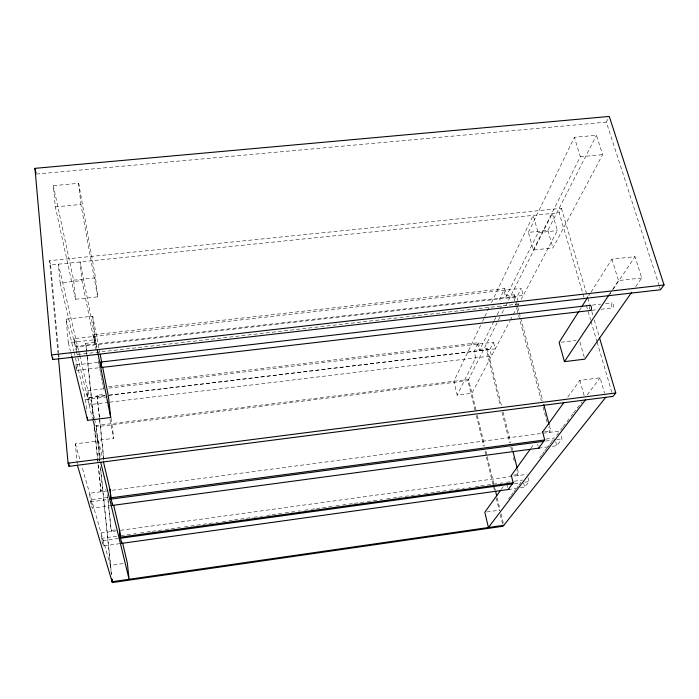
<?xml version="1.0" encoding="UTF-8"?>
<svg xmlns="http://www.w3.org/2000/svg" width="699" height="699" viewBox="0 0 699 699"><rect width="100%" height="100%" fill="white"/><g stroke="black" fill="none" stroke-linecap="round" stroke-linejoin="round"><path stroke-width="0.52" stroke-dasharray="3.5 2.62" d="M97.755 362.397L75.868 364.93L75.885 365.9M480.632 325.297L453.878 381.243L457.163 395.136L471.904 393.275L509.789 321.164M482.511 321.374L484.39 317.442M484.861 316.464L489.553 306.651M491.432 302.719L533.206 215.371L538.081 232.618L505.805 297.442L503.927 290.321M528.409 232.391L574.351 137.31L596.474 135.257L602.617 154.619L552.935 247.927L533.328 250.032L528.409 232.391L547.894 230.338L596.474 135.257M108.494 386.748L478.317 342.693L474.114 351.291L475.722 357.844L457.163 395.136M87.06 356.359L85.732 343.384L94.444 342.396L93.64 334.734L504.783 288.573L499.724 298.91L500.51 301.933M493.8 321.54L479.252 350.767L477.609 344.144M494.289 320.57L496.709 315.695M497.199 314.725L501.567 305.952L500.772 302.938M533.328 250.032L580.345 156.751L574.351 137.31M475.058 410.199L467.928 380.667L499.925 317.285M501.891 313.405L503.848 309.517M505.805 305.638L552.367 213.396L557.365 230.591L521.297 299.242M478.317 342.693L479.968 349.334L487.098 348.478L486.364 349.911L500.414 405.883M504.783 288.573L506.661 295.712L514.464 294.829L513.582 296.559L518.352 314.454M583.945 297.232L559.165 212.697L561.402 208.346L49.568 260.692L57.973 352.733M659.157 285.603L606.33 122.124L608.287 118.332M109.647 402.178L491.519 355.931L489.868 349.395L493.564 342.239L108.406 388.19M517.304 306.844L518.815 303.978L516.928 296.953L521.367 288.355L74.47 338.631L75.221 346.302L523.289 295.459L521.367 288.355M510.287 320.203L512.795 315.432M513.293 314.48L516.806 307.796M579.41 310.426L581.157 307.674M588.698 295.782L590.437 293.03M591.022 292.121L611.913 259.172L634.998 256.638L641.769 277.957L635.513 286.878M609.502 294.096L611.905 290.487M612.499 289.587L618.51 280.579L641.769 277.957M609.589 294.698L610.795 292.89M613.215 289.264L634.998 256.638M501.314 489.352L503.21 486.714M530.891 448.295L534.08 443.874M567.737 397.163L579.838 380.361L600.118 377.81L604.583 393.196M517.435 469.134L518.772 474.429L517.915 475.591L516.587 470.305M549.388 425.647L550.803 430.925L549.764 432.332L548.357 427.072M508.566 498.911L510.515 496.342M511.161 495.486L513.11 492.909M513.756 492.052L515.705 489.475M516.351 488.618L518.3 486.041M518.946 485.185L520.895 482.607M539.611 457.854L541.576 455.259M542.232 454.394L544.189 451.79M544.844 450.925L546.81 448.33M547.466 447.456L549.431 444.861M550.087 443.996L552.053 441.392M556.64 435.328L558.606 432.725M560.563 430.13L562.512 427.561M563.158 426.705L570.288 417.268M570.934 416.412L572.883 413.834M573.529 412.978L581.961 401.829M587.151 394.97L600.118 377.81M520.336 487.832L524.661 487.229L529.021 481.585L527.963 477.434M552.437 446.312L556.754 445.726L562.048 438.885L560.982 434.935M123.094 563.595L110.425 565.395L81.897 466.504M486.862 511.956L500.135 510.069M116.541 530.838L101.067 532.97L101.862 540.825L118.402 538.527M514.394 483.621L520.659 482.747M524.696 482.188L529.021 481.585M101.862 540.825L103.356 545.936L120.612 543.525M508.164 489.527L516.019 488.426M107.401 494.796L111.115 530.48L115.248 529.912M513.459 475.154L518.772 474.429M120.534 530.288L527.168 474.315M116.619 536.229L102.57 538.178L103.356 545.936M120.944 535.635L132.827 533.992M133.902 533.844L136.069 533.547M140.385 532.944L145.785 532.201M146.869 532.044L151.194 531.45M152.268 531.301L164.151 529.659M165.235 529.51L180.359 527.413M184.685 526.819L201.967 524.425M203.051 524.276L214.934 522.634M216.017 522.485L218.175 522.179M222.5 521.585L227.9 520.842M228.975 520.685L233.3 520.091M234.383 519.942L252.75 517.4M253.824 517.251L259.233 516.5M260.308 516.351L262.474 516.054M266.791 515.46L271.116 514.857M272.191 514.709L284.074 513.066M285.157 512.917L297.04 511.275M298.123 511.126L300.282 510.82M304.607 510.226L310.007 509.475M311.09 509.326L315.406 508.732M316.49 508.584L334.856 506.041M335.939 505.893L341.339 505.141M342.423 504.993L347.822 504.25M348.897 504.101L353.222 503.498M354.306 503.35L366.189 501.707M367.263 501.559L379.155 499.916M380.23 499.768L382.397 499.462M386.713 498.868L392.113 498.116M393.196 497.968L397.521 497.373M398.596 497.225L404.005 496.473M405.079 496.325L416.962 494.682M418.046 494.534L420.204 494.237M424.529 493.634L429.929 492.891M431.012 492.743L435.328 492.14M436.412 491.991L448.295 490.349M449.378 490.2L454.778 489.449M455.862 489.3L461.261 488.557M462.345 488.409L464.503 488.103M468.819 487.509L470.986 487.212M475.303 486.609L479.628 486.015M480.711 485.866L486.111 485.115M487.186 484.966L499.077 483.324M500.152 483.175L502.319 482.878M506.382 482.31L509.877 481.829M514.202 481.227L522.843 480.038M106.912 490.969L89.612 493.258L90.459 501.847L92.294 508.121L112.618 505.394M538.676 448.155L548.243 446.871M98.087 464.486L100.735 490.436L105.829 489.763M544.678 431.737L550.803 430.925M112.321 490.252L559.916 430.995M107.69 497.487L91.455 499.645L92.294 508.121M546.015 439.086L554.665 437.932M90.459 501.847L108.843 499.392M545.823 441.052L555.574 439.75M556.64 439.61L562.048 438.885M111.115 418.22L113.78 438.325L97.58 440.361L92.591 419.365M77.292 464.197L75.361 443.865L98.507 440.955L102.246 456.779M94.575 419.199L96.34 426.748L467.928 380.667M103.793 460.187L97.03 395.293L104.911 394.35M103.4 388.784L86.763 390.767L88.389 397.652L105.82 395.555M108.948 395.18L489.868 349.395M105.191 395.739L87.48 397.862L86.763 390.767M109.114 395.267L495.241 348.845L493.564 342.239M74.007 351.912L85.54 399.461L107.41 396.831M561.236 342.195L576.142 340.404M108.572 402.309L89.096 404.669L88.389 397.652M592.341 305.096L600.668 304.135M605.614 303.558L612.114 302.807M76.567 370.374L99.476 367.7M591.913 310.312L596.885 309.727M601.044 309.246L612.481 307.909A2.569 1.04 84 0 0 613.119 304.17A2.569 1.04 84 0 0 611.302 303.995A2.569 1.04 84 0 0 612.481 307.909M74.47 338.631L76.436 346.984L516.928 296.953M518.815 303.978L77.187 354.568L76.864 351.317M98.926 347.997L92.722 316.228L66.073 319.155L68.319 342.711L95.195 339.67L96.899 348.198M75.536 299.242L97.633 296.874L95.571 277.853L78.672 183.313L53.316 185.663L55.343 206.895L75.536 299.242L73.631 280.159L53.316 185.663M73.631 280.159L95.571 277.853M78.454 350.19L58.367 264.187L60.14 282.903L81.993 280.605L94.784 344.083L93.981 336.437M538.081 232.618L557.365 230.591M49.568 260.692L50.625 264.982L559.165 212.697M55.343 206.895L80.909 204.449L97.633 296.874M580.345 156.751L602.617 154.619M36.296 174.068L606.33 122.124M75.868 364.93L76.549 369.395M659.498 286.634L660.494 289.736M611.913 259.172L618.51 280.579M561.402 208.346L587.51 297.005M587.815 298.045L589.659 304.301M591.808 311.605L593.04 315.782M594.264 319.95L599.183 336.638M586.391 305.577L590.672 320.194M590.978 321.234L596.789 341.06M597.095 342.108L611.782 392.2M75.361 443.865L80.114 460.326M547.894 230.338L552.935 247.927M579.917 342.029L584.242 357.128M579.838 380.361L584.207 395.809M555.714 441.829L556.754 445.726M514.464 294.829L515.879 300.107M516.159 301.155L518.973 311.71M519.252 312.768L520.379 316.988M520.659 318.036L542.913 401.383M518.632 315.502L541.349 400.763M543.027 407.071L546.959 421.812M537.653 444.249L538.16 446.207M100.735 490.436L101.075 491.738L87.095 354.847M111.115 530.48L111.394 531.546L107.908 498.099M523.621 483.114L524.661 487.229M487.098 348.478L501.733 406.687M503.07 411.982L510.786 442.677M511.851 446.906L512.647 450.086M502.004 412.218L509.693 442.851M510.759 447.072L511.817 451.301M513.407 457.635L514.202 460.798M68.319 342.711L70.407 351.099M70.669 352.147L71.447 355.293M507.151 485.403L507.657 487.465M475.967 410.077L468.557 379.426L96.069 425.569L99.739 461.357M477.242 415.363L484.652 446.014M485.927 451.301L486.95 455.53M487.212 456.587L494.359 486.181M494.621 487.238L495.381 490.41M497.172 497.81L499.986 509.44M501.008 513.669L503.813 525.29M66.073 319.155L73.753 350.854M476.334 415.477L483.717 446.067M484.992 451.336L493.398 486.146M493.651 487.203L494.411 490.366M496.194 497.749L499.252 510.41M500.266 514.63L503.07 526.233M60.14 282.903L76.2 350.435M76.444 351.466L92.338 418.317M78.707 351.248L79.45 354.437M79.695 355.494L94.33 418.133M85.732 343.384L86.991 353.764M97.03 395.293L99.468 417.181M98.157 360.824L98.795 363.996M99.013 365.053L99.651 368.233M99.861 369.29L100.507 372.462M100.717 373.519L101.355 376.691M101.573 377.748L102.211 380.929M102.421 381.986L103.059 385.158M103.277 386.215L103.915 389.387M109.961 419.383L113.78 438.325M93.64 334.734L96.453 352.366M98.14 352.934L80.07 261.959L81.993 280.605M97.109 349.264L97.746 352.462M99.136 349.054L99.966 353.292M76.374 369.754L76.008 367.185M78.672 183.313L80.909 204.449M92.722 316.228L95.195 339.67M99.581 418.255L103.968 460.335M98.507 440.955L100.263 458.011M96.34 426.748L99.896 461.375M100.682 468.95L111.578 574.989M100.298 466.775L111.438 575.225M87.165 357.442L93.561 420.151M93.675 421.235L97.974 463.402M85.54 399.461L86.79 411.991M76.436 346.984L76.759 350.234M50.625 264.982L58.655 352.672M58.76 353.755L59.057 357.006M58.078 353.816L58.367 357.067M589.676 309.089A2.578 0.996 84 0 1 589.484 306.529"/><path stroke-width="1.05" d="M578.833 311.335L559.104 342.449L564.46 361.645L584.818 359.146L631.756 292.226M581.734 306.765L587.536 297.608M564.46 361.645L608.899 294.995M500.676 490.235L484.818 512.245L488.418 527.509L585.369 399.933M511.135 475.722L530.253 449.186M542.258 432.532L563.91 402.467M508.164 489.527L513.145 482.764L511.327 475.451M538.676 448.155L544.731 439.951L542.634 432.008M664.05 284.974L660.494 289.736L52.836 359.513L51.525 354.943L34.95 168.354L609.266 116.436L664.05 284.974L51.525 354.943M605.771 397.303L503.07 526.233L112.356 582.564L77.388 465.272M599.489 337.678L615.767 392.96L613.006 396.377L69.07 466.338L68.065 463.184L58.471 358.141M503.813 525.29L112.102 581.725L111.788 578.667M120.245 538.274L512.795 483.839M119.38 529.344L120.219 537.199L121.696 543.376L509.536 489.335M120.219 537.199L513.145 482.764M111.735 505.508L539.471 448.05M109.9 489.221L110.809 497.802L544.731 439.951M111.01 499.103L543.7 441.34M68.065 463.184L615.767 392.96M71.709 356.341L87.62 420.335L110.704 417.495L108.45 396.709L102.657 367.054M100.778 362.047L590.445 305.314M101.469 367.473L590.83 310.435M543.761 404.546L549.108 424.599M512.917 451.143L517.173 468.077M495.643 491.467L496.666 495.696M100.708 462.275L129.088 579.279L127.323 562.992L122.605 543.009M110.809 497.802L112.618 505.394L112.399 503.28M34.95 168.354L36.068 173.116M103.487 462.048L110.215 490.532L111.115 499.086M113.701 505.316L119.625 530.41L120.464 538.239M97.956 353.528L110.704 417.495M100.167 354.349L101.827 362.825M101.023 362.659L100.909 362.065L101.565 367.464L101.11 363.183M121.486 541.445L121.696 543.376M112.023 579.322L112.356 582.564M87.314 417.207L87.62 420.335M68.773 463.096L69.07 466.338M52.635 357.346L52.836 359.513M589.781 305.629A2.578 0.996 84 0 1 591.101 306.328A2.578 0.996 84 0 1 591.345 309.622A2.578 0.996 84 0 1 590.113 310.059"/></g></svg>
